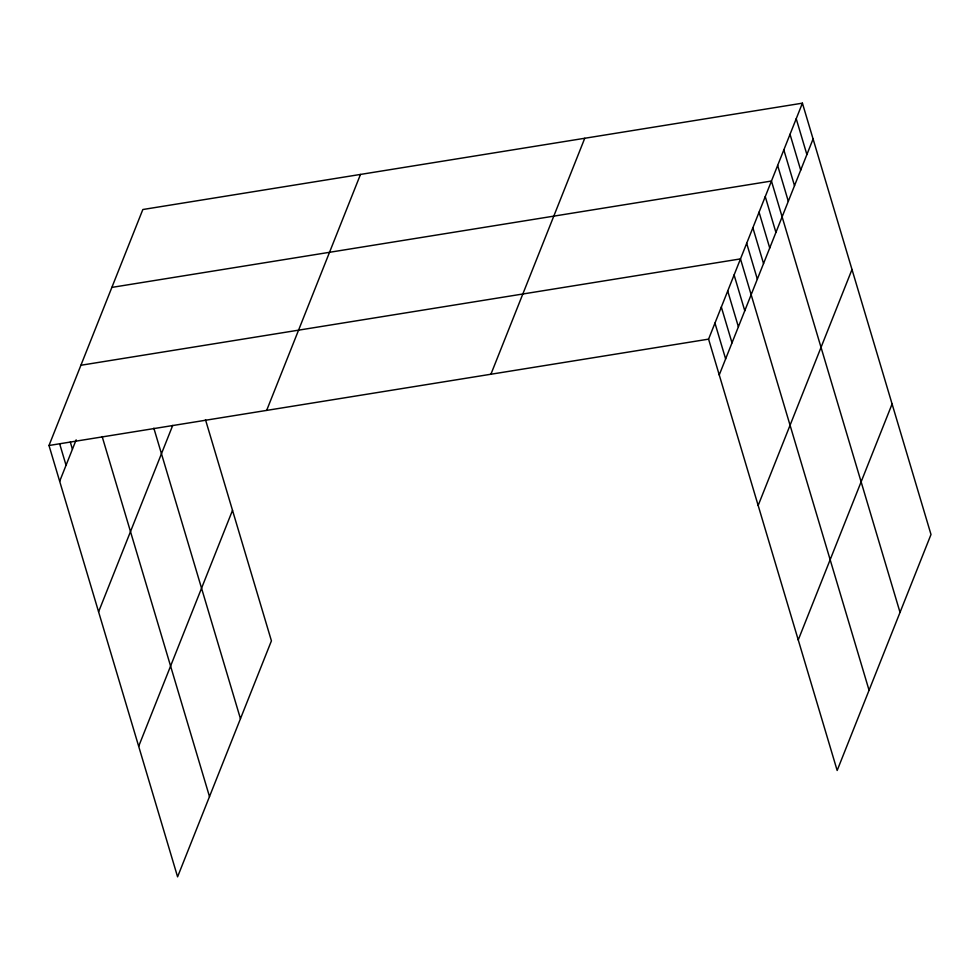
<?xml version="1.0" encoding="UTF-8"?>
<svg xmlns="http://www.w3.org/2000/svg" width="980" height="980" viewBox="0 0 980 980"><rect width="100%" height="100%" fill="white"/><g stroke="black" fill="none" stroke-linecap="round" stroke-linejoin="round"><path stroke-width="1.47" d="M205.494 419.71L271.423 640.859L177.588 876.831L49 445.496L142.835 209.524L802.412 103.169L931 534.504L837.165 770.476L708.577 339.141L802.412 103.169M59.67 481.303L76.158 439.849M98.588 611.826L172.725 425.406M266.658 410.399L360.493 174.428M138.682 746.307L232.517 510.335M490.919 374.238L584.754 138.266M719.247 374.948L813.082 138.976M758.165 505.472L852 269.5M798.247 639.952L892.094 403.981M111.867 287.397L771.444 181.043L900.032 612.378M80.911 365.258L740.476 258.904L869.064 690.251M49 445.496L708.577 339.141M796.213 118.739L806.895 154.558M790.027 134.321L800.697 170.128M783.829 149.891L794.511 185.698M777.642 165.461L788.312 201.28M765.258 196.613L775.927 232.419M759.059 212.182L769.729 248.001M752.861 227.764L763.543 263.571M746.674 243.334L757.344 279.141M734.094 274.951L744.776 310.77M727.711 290.999L738.393 326.805M721.329 307.046L732.011 342.853M714.959 323.094L725.629 358.901M153.848 428.187L240.455 718.732M102.153 436.541L209.5 796.605M70.303 442.054L72.434 449.208M59.645 443.769L66.052 465.255"/></g></svg>
